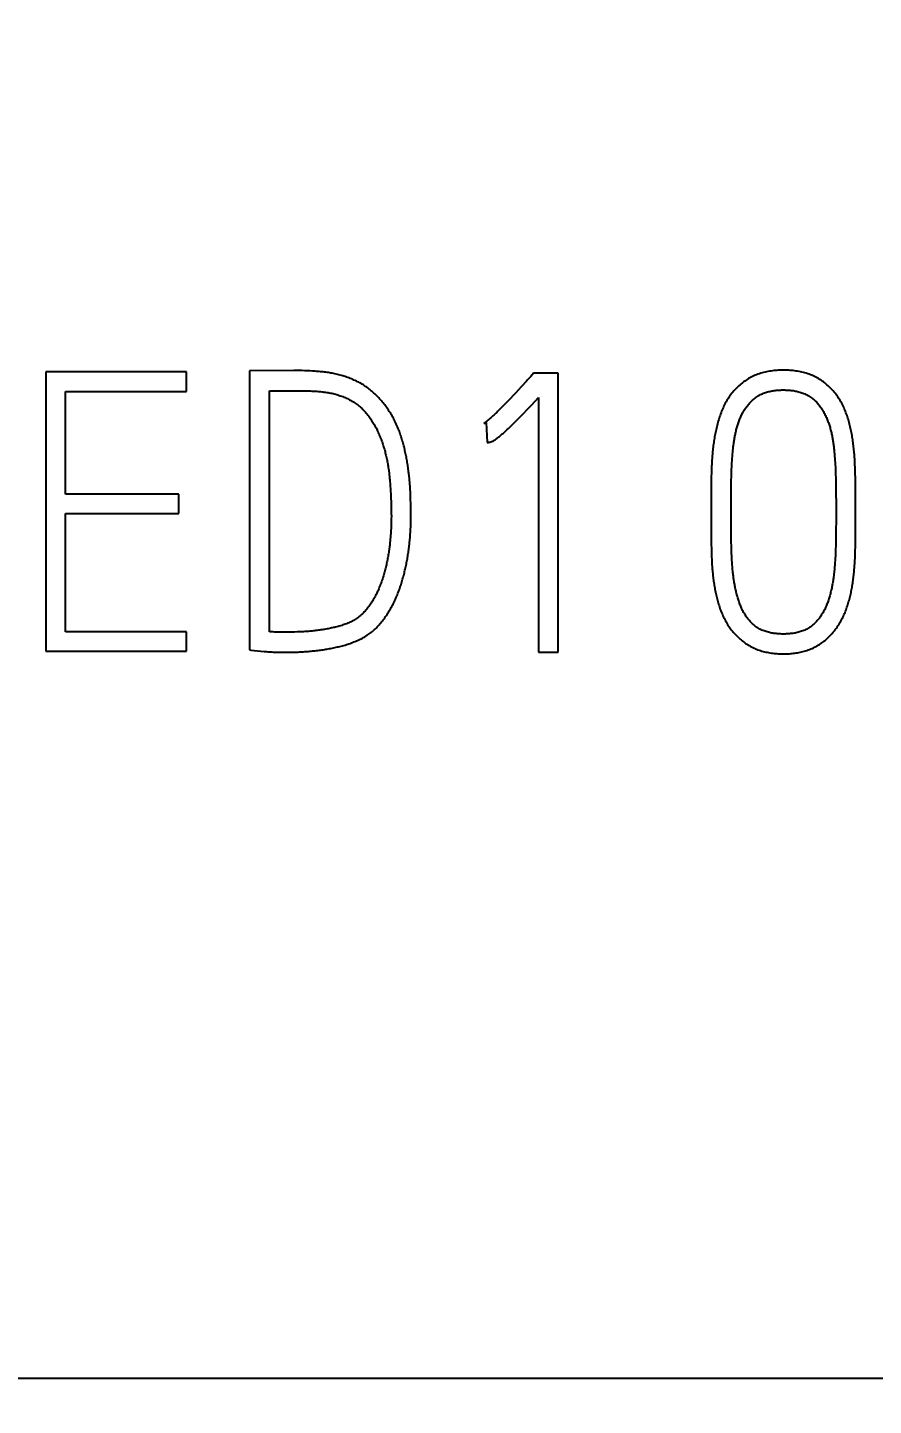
# Model space of a CAD drawing. Extents: x 0 to 420, y 0 to 297.
# Drawn here: x 126.87 to 131.7, y 170.26 to 178.13 of the extents above; entities that cross this region are included whole.
import ezdxf
from ezdxf.enums import TextEntityAlignment as Align

# ---------------------------------------------------------------- set-up
doc = ezdxf.new("R2010")
doc.units = 0
doc.header["$LTSCALE"] = 23.1
for name, color, linetype in [('10000_FRONT', 7, 'CONTINUOUS'), ('10100_DIM_FRONT', 7, 'CONTINUOUS'), ('10500_FRONT_LABELING', 7, 'CONTINUOUS')]:
    doc.layers.add(name, color=color, linetype=linetype)
doc.dimstyles.get("Standard").update_dxf_attribs({"dimtxt": 2.5, "dimasz": 2.5, "dimexe": 1.25, "dimexo": 0.625, "dimtad": 1, "dimcen": 2.5, "dimazin": 3, "dimtfac": 1, "dimtmove": 0, "dimatfit": 3})

# ---------------------------------------------------------------- blocks, each defined once
blk = doc.blocks.new('*D0')
at = {"layer": '10100_DIM_FRONT', "linetype": 'CONTINUOUS'}
for p, q in [((147.4005, 192.5601), (147.4005, 130.0621)), ((103.9005, 151.5111), (103.9005, 130.0621)), ((103.9005, 132.0621), (125.6505, 132.0621)), ((147.4005, 132.0621), (125.6505, 132.0621))]:
    blk.add_line(p, q, dxfattribs=at)
for points in [[(107.4005, 132.5621), (103.9005, 132.0621), (107.4005, 131.5621)], [(143.9005, 131.5621), (147.4005, 132.0621), (143.9005, 132.5621)]]:
    blk.add_solid(points, dxfattribs=at)
blk.add_text('43,5', height=3.5, dxfattribs=at).set_placement((121.6172, 132.9371), (131.3672, 132.9371), align=Align.FIT)
blk = doc.blocks.new('*D1')
at = {"layer": '10100_DIM_FRONT', "linetype": 'CONTINUOUS'}
for p, q in [((111.900486, 192.560113), (111.900486, 137.865388)), ((147.400486, 192.560113), (147.400486, 137.865388)), ((111.900486, 139.865388), (129.650486, 139.865388)), ((147.400486, 139.865388), (129.650486, 139.865388))]:
    blk.add_line(p, q, dxfattribs=at)
for points in [[(115.400486, 140.365388), (111.900486, 139.865388), (115.400486, 139.365388)], [(143.900486, 139.365388), (147.400486, 139.865388), (143.900486, 140.365388)]]:
    blk.add_solid(points, dxfattribs=at)
blk.add_text('35,5', height=3.5, dxfattribs=at).set_placement((125.819828, 140.740388), (135.319828, 140.740388), align=Align.FIT)

msp = doc.modelspace()

# ---------------------------------------------------------------- linework, layer by layer
at = {"layer": '10000_FRONT', "color": 7, "linetype": 'CONTINUOUS'}
msp.add_line((111.9005, 170.4137), (147.4005, 170.4137), dxfattribs=at)
at = {"layer": '10500_FRONT_LABELING', "color": 7, "linetype": 'CONTINUOUS'}
for p, q in [((126.9786, 176.1611), (126.9786, 174.5656)), ((127.7817, 176.1611), (126.9786, 176.1611)), ((127.7817, 176.0479), (127.7817, 176.1611)), ((128.1418, 176.1656), (128.1418, 174.5722)), ((128.441, 176.167), (128.4258, 176.1674)), ((128.4561, 176.1665), (128.441, 176.167)), ((128.4713, 176.1659), (128.4561, 176.1665)), ((128.4864, 176.1651), (128.4713, 176.1659)), ((129.7635, 176.1522), (129.7479, 176.1345)), ((129.9045, 176.1522), (129.7635, 176.1522)), ((129.9045, 174.5589), (129.9045, 176.1522)), ((127.0905, 175.4621), (127.0905, 176.0479)), ((127.0905, 176.0479), (127.7817, 176.0479)), ((128.2559, 174.6765), (128.2559, 176.0524)), ((129.6313, 176.0087), (129.6159, 175.9925)), ((129.6467, 176.025), (129.6313, 176.0087)), ((129.662, 176.0413), (129.6467, 176.025)), ((129.6773, 176.0576), (129.662, 176.0413)), ((129.6925, 176.074), (129.6773, 176.0576)), ((129.7529, 175.9725), (129.7926, 176.0146)), ((129.7926, 176.0146), (129.7926, 174.5589)), ((129.59, 175.9657), (129.5795, 175.9551)), ((129.6004, 175.9764), (129.59, 175.9657)), ((129.6159, 175.9925), (129.6004, 175.9764)), ((129.691, 175.9079), (129.7057, 175.923)), ((129.7057, 175.923), (129.7276, 175.9458)), ((129.7276, 175.9458), (129.7529, 175.9725)), ((129.4795, 175.866), (129.4929, 175.8704)), ((129.4929, 175.8704), (129.4996, 175.7572)), ((129.6201, 175.8374), (129.6277, 175.8447)), ((129.6277, 175.8447), (129.6352, 175.852)), ((129.6352, 175.852), (129.6428, 175.8594)), ((129.6428, 175.8594), (129.654, 175.8705)), ((129.654, 175.8705), (129.6652, 175.8816)), ((129.6652, 175.8816), (129.6763, 175.8929)), ((129.6763, 175.8929), (129.691, 175.9079)), ((129.6124, 175.8302), (129.6201, 175.8374)), ((130.8986, 175.6773), (130.8997, 175.6895)), ((130.8997, 175.6895), (130.9008, 175.7017)), ((131.4792, 175.7153), (131.4805, 175.7031)), ((131.4805, 175.7031), (131.4816, 175.6908)), ((131.4816, 175.6908), (131.4826, 175.6786)), ((130.8938, 175.5916), (130.8943, 175.6039)), ((130.8943, 175.6039), (130.8948, 175.6161)), ((130.8948, 175.6161), (130.8954, 175.6284)), ((130.8954, 175.6284), (130.8961, 175.6406)), ((130.8961, 175.6406), (130.8968, 175.6528)), ((130.8968, 175.6528), (130.8977, 175.665)), ((130.8977, 175.665), (130.8986, 175.6773)), ((131.4826, 175.6786), (131.4836, 175.6664)), ((131.4836, 175.6664), (131.4844, 175.6541)), ((131.4844, 175.6541), (131.4852, 175.6419)), ((131.4852, 175.6419), (131.4859, 175.6296)), ((131.4859, 175.6296), (131.4865, 175.6173)), ((131.4865, 175.6173), (131.4871, 175.605)), ((131.4871, 175.605), (131.4875, 175.5927)), ((131.5993, 175.6136), (131.5987, 175.6303)), ((131.5999, 175.5969), (131.5993, 175.6136)), ((128.9432, 175.5358), (128.9444, 175.5215)), ((130.7781, 175.5386), (130.7773, 175.4716)), ((130.7785, 175.5637), (130.7781, 175.5386)), ((130.7788, 175.5804), (130.7785, 175.5637)), ((130.7793, 175.5972), (130.7788, 175.5804)), ((130.8921, 175.5182), (130.8925, 175.5427)), ((130.8925, 175.5427), (130.8929, 175.561)), ((130.8929, 175.561), (130.8934, 175.5794)), ((130.8934, 175.5794), (130.8938, 175.5916)), ((131.4875, 175.5927), (131.4881, 175.5743)), ((131.4881, 175.5743), (131.4886, 175.5558)), ((131.4886, 175.5558), (131.489, 175.5373)), ((131.489, 175.5373), (131.4894, 175.5127)), ((131.6003, 175.5802), (131.5999, 175.5969)), ((131.6008, 175.5552), (131.6003, 175.5802)), ((131.6014, 175.5133), (131.6008, 175.5552)), ((127.7392, 175.4621), (127.0905, 175.4621)), ((127.7392, 175.3511), (127.7392, 175.4621)), ((128.9444, 175.5215), (128.9454, 175.5073)), ((128.9454, 175.5073), (128.9463, 175.493)), ((128.9463, 175.493), (128.9471, 175.4787)), ((128.9471, 175.4787), (128.9479, 175.4645)), ((128.9479, 175.4645), (128.9486, 175.4502)), ((128.9486, 175.4502), (128.9492, 175.4359)), ((129.0609, 175.4623), (129.0602, 175.4774)), ((129.0614, 175.4472), (129.0609, 175.4623)), ((129.0619, 175.432), (129.0614, 175.4472)), ((130.7773, 175.4716), (130.777, 175.4214)), ((130.8911, 175.4324), (130.8913, 175.4569)), ((130.8913, 175.4569), (130.8917, 175.4875)), ((130.8917, 175.4875), (130.8921, 175.5182)), ((131.4894, 175.5127), (131.4898, 175.4819)), ((131.4898, 175.4819), (131.4901, 175.4511)), ((131.4901, 175.4511), (131.4903, 175.4265)), ((131.602, 175.4548), (131.6014, 175.5133)), ((131.6022, 175.4046), (131.602, 175.4548)), ((128.9492, 175.4359), (128.9498, 175.4216)), ((128.9498, 175.4216), (128.9503, 175.4073)), ((128.9503, 175.4073), (128.9507, 175.3929)), ((128.9507, 175.3929), (128.9511, 175.3786)), ((128.9511, 175.3786), (128.9513, 175.3643)), ((129.0624, 175.4093), (129.0619, 175.432)), ((129.063, 175.379), (129.0624, 175.4093)), ((129.0632, 175.3638), (129.063, 175.379)), ((130.777, 175.4214), (130.7769, 175.3467)), ((130.8909, 175.3711), (130.891, 175.4017)), ((130.891, 175.3211), (130.8909, 175.3711)), ((130.891, 175.4017), (130.8911, 175.4324)), ((131.4903, 175.4265), (131.4904, 175.3957)), ((131.4904, 175.3957), (131.4904, 175.3467)), ((131.6023, 175.3711), (131.6022, 175.4046)), ((131.6022, 175.2995), (131.6023, 175.3711)), ((127.0905, 174.6765), (127.0905, 175.3511)), ((127.0905, 175.3511), (127.7392, 175.3511)), ((128.9513, 175.3643), (128.9515, 175.3499)), ((128.9515, 175.3499), (128.9516, 175.3356)), ((129.0634, 175.3486), (129.0632, 175.3638)), ((130.7769, 175.3467), (130.777, 175.292)), ((130.777, 175.292), (130.7774, 175.2373)), ((130.8911, 175.2955), (130.891, 175.3211)), ((130.8913, 175.2698), (130.8911, 175.2955)), ((131.4903, 175.2954), (131.4901, 175.2698)), ((131.4904, 175.3211), (131.4903, 175.2954)), ((131.4904, 175.3467), (131.4904, 175.3211)), ((131.6018, 175.2445), (131.6022, 175.2995)), ((130.7774, 175.2373), (130.7782, 175.1748)), ((130.8915, 175.2442), (130.8913, 175.2698)), ((130.892, 175.2122), (130.8915, 175.2442)), ((130.8924, 175.1866), (130.892, 175.2122)), ((131.4894, 175.2121), (131.489, 175.1865)), ((131.4898, 175.2442), (131.4894, 175.2121)), ((131.4901, 175.2698), (131.4898, 175.2442)), ((131.6011, 175.1817), (131.6018, 175.2445)), ((130.7782, 175.1748), (130.7786, 175.1514)), ((130.7786, 175.1514), (130.7789, 175.1358)), ((130.7789, 175.1358), (130.7793, 175.1202)), ((130.8928, 175.1674), (130.8924, 175.1866)), ((130.8933, 175.1482), (130.8928, 175.1674)), ((130.8937, 175.1354), (130.8933, 175.1482)), ((130.8941, 175.1226), (130.8937, 175.1354)), ((131.4877, 175.1352), (131.4872, 175.1224)), ((131.4881, 175.148), (131.4877, 175.1352)), ((131.4886, 175.1673), (131.4881, 175.148)), ((131.489, 175.1865), (131.4886, 175.1673)), ((131.6, 175.1267), (131.6004, 175.1424)), ((131.6004, 175.1424), (131.6007, 175.1581)), ((131.6007, 175.1581), (131.6011, 175.1817)), ((130.7793, 175.1202), (130.7799, 175.1046)), ((130.7799, 175.1046), (130.7805, 175.089)), ((130.8947, 175.1098), (130.8941, 175.1226)), ((130.8953, 175.097), (130.8947, 175.1098)), ((130.8961, 175.0843), (130.8953, 175.097)), ((130.8969, 175.0715), (130.8961, 175.0843)), ((130.8979, 175.0588), (130.8969, 175.0715)), ((130.8989, 175.0461), (130.8979, 175.0588)), ((131.4835, 175.0585), (131.4824, 175.0458)), ((131.4844, 175.0713), (131.4835, 175.0585)), ((131.4853, 175.084), (131.4844, 175.0713)), ((131.486, 175.0968), (131.4853, 175.084)), ((131.4867, 175.1096), (131.486, 175.0968)), ((131.4872, 175.1224), (131.4867, 175.1096)), ((131.5995, 175.111), (131.6, 175.1267)), ((130.9001, 175.0334), (130.8989, 175.0461)), ((130.9014, 175.0207), (130.9001, 175.0334)), ((131.4824, 175.0458), (131.4812, 175.033)), ((127.7817, 174.6765), (127.0905, 174.6765)), ((127.7817, 174.5656), (127.7817, 174.6765)), ((128.3493, 174.6743), (128.3277, 174.6743)), ((128.3709, 174.6743), (128.3493, 174.6743)), ((128.3852, 174.6745), (128.3709, 174.6743)), ((128.4284, 174.6756), (128.414, 174.6751)), ((128.4427, 174.6762), (128.4284, 174.6756)), ((126.9786, 174.5656), (127.7817, 174.5656)), ((128.187, 174.5679), (128.2247, 174.5644)), ((128.2247, 174.5644), (128.2397, 174.5631)), ((129.7926, 174.5589), (129.9045, 174.5589))]:
    msp.add_line(p, q, dxfattribs=at)
for points in [[(128.4258, 176.1674), (128.4182, 176.1676), (128.4107, 176.1677), (128.4031, 176.1678), (128.3955, 176.1678), (128.1418, 176.1656)], [(129.0602, 175.4774), (129.0598, 175.485), (129.0594, 175.4925), (129.0589, 175.5001), (129.0584, 175.5076), (129.0579, 175.5151), (129.0573, 175.5226), (129.0566, 175.5302), (129.056, 175.5377), (129.0553, 175.5452), (129.0545, 175.5527), (129.0538, 175.5602), (129.053, 175.5677), (129.0521, 175.5752), (129.0513, 175.5827), (129.0504, 175.5902), (129.0494, 175.5977), (129.0484, 175.6051), (129.0474, 175.6126), (129.0463, 175.6201), (129.0452, 175.6275), (129.044, 175.635), (129.0428, 175.6424), (129.0415, 175.6499), (129.0402, 175.6573), (129.0388, 175.6647), (129.0374, 175.6722), (129.0359, 175.6796), (129.0343, 175.687), (129.0328, 175.6944), (129.0311, 175.7018), (129.0295, 175.7092), (129.0277, 175.7165), (129.026, 175.7239), (129.0242, 175.7313), (129.0223, 175.7387), (129.0204, 175.746), (129.0184, 175.7534), (129.0164, 175.7607), (129.0143, 175.7681), (129.0121, 175.7754), (129.0098, 175.7827), (129.0075, 175.79), (129.0051, 175.7973), (129.0026, 175.8045), (129.0001, 175.8117), (128.9974, 175.8188), (128.9947, 175.826), (128.9919, 175.833), (128.989, 175.8401), (128.986, 175.8471), (128.983, 175.854), (128.9799, 175.8609), (128.9767, 175.8678), (128.9734, 175.8747), (128.97, 175.8815), (128.9666, 175.8882), (128.963, 175.895), (128.9594, 175.9017), (128.9557, 175.9083), (128.9519, 175.9149), (128.9481, 175.9215), (128.9441, 175.928), (128.94, 175.9345), (128.9359, 175.9409), (128.9316, 175.9473), (128.9273, 175.9536), (128.9228, 175.9598), (128.9183, 175.966), (128.9137, 175.9721), (128.909, 175.9781), (128.9042, 175.984), (128.8994, 175.9898), (128.8945, 175.9956), (128.8895, 176.0013), (128.8844, 176.0069), (128.8793, 176.0125), (128.8741, 176.0179), (128.8688, 176.0233), (128.8634, 176.0287), (128.858, 176.0339), (128.8524, 176.0391), (128.8468, 176.0442), (128.8411, 176.0491), (128.8352, 176.054), (128.8293, 176.0588), (128.8233, 176.0635), (128.8172, 176.0681), (128.8109, 176.0726), (128.8046, 176.077), (128.7982, 176.0813), (128.7917, 176.0854), (128.7852, 176.0894), (128.7786, 176.0932), (128.772, 176.0969), (128.7653, 176.1005), (128.7585, 176.104), (128.7517, 176.1074), (128.7448, 176.1106), (128.7379, 176.1137), (128.731, 176.1167), (128.724, 176.1197), (128.7169, 176.1225), (128.7098, 176.1252), (128.7027, 176.1278), (128.6955, 176.1303), (128.6883, 176.1328), (128.681, 176.1351), (128.6737, 176.1374), (128.6664, 176.1396), (128.659, 176.1417), (128.6516, 176.1437), (128.6442, 176.1455), (128.6367, 176.1473), (128.6293, 176.1489), (128.6219, 176.1505), (128.6144, 176.1519), (128.6069, 176.1533), (128.5994, 176.1545), (128.5919, 176.1557), (128.5844, 176.1568), (128.5769, 176.1577), (128.5694, 176.1587), (128.5619, 176.1595), (128.5544, 176.1603), (128.5468, 176.161), (128.5393, 176.1617), (128.5318, 176.1623), (128.5242, 176.1629), (128.5167, 176.1634), (128.5091, 176.1639), (128.5016, 176.1643), (128.4864, 176.1651)], [(131.5987, 175.6303), (131.5983, 175.6387), (131.5978, 175.647), (131.5974, 175.6553), (131.5969, 175.6637), (131.5963, 175.672), (131.5957, 175.6803), (131.5951, 175.6887), (131.5944, 175.697), (131.5936, 175.7053), (131.5928, 175.7136), (131.592, 175.7219), (131.5911, 175.7302), (131.5902, 175.7385), (131.5892, 175.7468), (131.5881, 175.7551), (131.587, 175.7634), (131.5859, 175.7717), (131.5846, 175.7799), (131.5833, 175.7882), (131.582, 175.7965), (131.5805, 175.8047), (131.579, 175.813), (131.5774, 175.8212), (131.5757, 175.8295), (131.5739, 175.8377), (131.572, 175.8459), (131.57, 175.8541), (131.5679, 175.8623), (131.5657, 175.8706), (131.5633, 175.8787), (131.5609, 175.8869), (131.5584, 175.895), (131.5558, 175.9031), (131.5531, 175.9112), (131.5503, 175.9192), (131.5473, 175.9271), (131.5443, 175.935), (131.5411, 175.9429), (131.5377, 175.9507), (131.5343, 175.9584), (131.5307, 175.9661), (131.5269, 175.9737), (131.5229, 175.9812), (131.5188, 175.9886), (131.5145, 175.996), (131.5101, 176.0033), (131.5054, 176.0105), (131.5006, 176.0175), (131.4957, 176.0245), (131.4907, 176.0313), (131.4855, 176.038), (131.4802, 176.0445), (131.4747, 176.051), (131.4691, 176.0573), (131.4634, 176.0635), (131.4575, 176.0695), (131.4514, 176.0754), (131.4452, 176.0812), (131.4389, 176.0868), (131.4324, 176.0923), (131.4257, 176.0977), (131.4189, 176.1028), (131.4119, 176.1078), (131.4048, 176.1126), (131.3977, 176.1172), (131.3904, 176.1216), (131.3831, 176.1258), (131.3756, 176.1297), (131.3681, 176.1335), (131.3604, 176.137), (131.3526, 176.1404), (131.3448, 176.1436), (131.3369, 176.1465), (131.3288, 176.1493), (131.3207, 176.1519), (131.3125, 176.1543), (131.3042, 176.1566), (131.2959, 176.1586), (131.2876, 176.1605), (131.2793, 176.1621), (131.2709, 176.1636), (131.2625, 176.1649), (131.2542, 176.1661), (131.2458, 176.1671), (131.2373, 176.1679), (131.2289, 176.1686), (131.2205, 176.1692), (131.212, 176.1696), (131.2035, 176.1698), (131.1951, 176.17), (131.1866, 176.17), (131.1781, 176.1698), (131.1695, 176.1696), (131.161, 176.1692), (131.1525, 176.1686), (131.144, 176.1679), (131.1355, 176.1671), (131.1271, 176.1661), (131.1187, 176.1649), (131.1103, 176.1636), (131.102, 176.1621), (131.0937, 176.1604), (131.0855, 176.1586), (131.0773, 176.1566), (131.0691, 176.1544), (131.0609, 176.152), (131.0528, 176.1494), (131.0448, 176.1466), (131.0368, 176.1436), (131.0288, 176.1404), (131.021, 176.137), (131.0133, 176.1335), (131.0057, 176.1297), (130.9982, 176.1257), (130.9908, 176.1215), (130.9836, 176.1172), (130.9765, 176.1126), (130.9695, 176.1079), (130.9626, 176.1029), (130.9558, 176.0978), (130.9492, 176.0925), (130.9426, 176.087), (130.9362, 176.0813), (130.93, 176.0755), (130.9239, 176.0695), (130.918, 176.0634), (130.9122, 176.0572), (130.9066, 176.0509), (130.9011, 176.0444), (130.8958, 176.0378), (130.8906, 176.0311), (130.8855, 176.0243), (130.8806, 176.0173), (130.8758, 176.0103), (130.8712, 176.0031), (130.8667, 175.9958), (130.8624, 175.9885), (130.8583, 175.981), (130.8544, 175.9735), (130.8507, 175.9659), (130.8471, 175.9583), (130.8436, 175.9506), (130.8403, 175.9429), (130.8371, 175.9351), (130.8341, 175.9272), (130.8311, 175.9193), (130.8283, 175.9114), (130.8256, 175.9034), (130.8229, 175.8954), (130.8204, 175.8873), (130.818, 175.8792), (130.8156, 175.8711), (130.8134, 175.8629), (130.8112, 175.8547), (130.8091, 175.8465), (130.8071, 175.8383), (130.8052, 175.83), (130.8034, 175.8218), (130.8017, 175.8135), (130.8001, 175.8052), (130.7985, 175.797), (130.7971, 175.7887), (130.7957, 175.7804), (130.7943, 175.7721), (130.7931, 175.7638), (130.7919, 175.7555), (130.7908, 175.7472), (130.7897, 175.7389)], [(129.7379, 176.1234), (129.7278, 176.1124), (129.7228, 176.1069), (129.6925, 176.074)], [(129.7479, 176.1345), (129.7429, 176.1289), (129.7379, 176.1234)], [(128.2559, 176.0524), (128.4398, 176.0524), (128.447, 176.0523), (128.4542, 176.0522), (128.4614, 176.0521), (128.4686, 176.0519), (128.4758, 176.0516), (128.483, 176.0514), (128.4902, 176.0511), (128.4974, 176.0507), (128.5045, 176.0504), (128.5117, 176.0499), (128.5189, 176.0495), (128.5261, 176.049), (128.5332, 176.0484), (128.5404, 176.0478), (128.5475, 176.0472), (128.5547, 176.0465), (128.5618, 176.0457), (128.5689, 176.0448), (128.576, 176.0439), (128.5831, 176.0428), (128.5902, 176.0417), (128.5973, 176.0405), (128.6044, 176.0391), (128.6114, 176.0376), (128.6185, 176.036), (128.6255, 176.0343), (128.6325, 176.0324), (128.6395, 176.0304), (128.6465, 176.0282), (128.6534, 176.026), (128.6603, 176.0236), (128.6671, 176.0211), (128.6739, 176.0186), (128.6806, 176.0159), (128.6873, 176.0131), (128.6939, 176.0102), (128.7005, 176.0072), (128.707, 176.004), (128.7134, 176.0007), (128.7198, 175.9973), (128.7261, 175.9937), (128.7323, 175.99), (128.7385, 175.9862), (128.7446, 175.9822), (128.7506, 175.978), (128.7565, 175.9737), (128.7623, 175.9693), (128.7679, 175.9648), (128.7735, 175.9601), (128.7788, 175.9553), (128.7841, 175.9504), (128.7893, 175.9454), (128.7943, 175.9403), (128.7992, 175.935), (128.804, 175.9297), (128.8087, 175.9242), (128.8133, 175.9187), (128.8178, 175.913), (128.8222, 175.9072), (128.8265, 175.9014), (128.8307, 175.8955), (128.8349, 175.8895), (128.8389, 175.8834), (128.8428, 175.8773), (128.8466, 175.8712), (128.8504, 175.865), (128.854, 175.8588), (128.8576, 175.8525), (128.8611, 175.8462), (128.8645, 175.8398), (128.8678, 175.8335), (128.871, 175.827), (128.8741, 175.8206), (128.8772, 175.8141), (128.8802, 175.8075), (128.883, 175.8009), (128.8858, 175.7943), (128.8885, 175.7876), (128.8912, 175.7809), (128.8937, 175.7742), (128.8962, 175.7674), (128.8986, 175.7606), (128.9009, 175.7537), (128.9032, 175.7468), (128.9054, 175.7399), (128.9075, 175.733), (128.9096, 175.726), (128.9116, 175.7191), (128.9135, 175.7121), (128.9154, 175.7051), (128.9172, 175.6981), (128.9189, 175.6911), (128.9206, 175.6841), (128.9222, 175.6771), (128.9238, 175.6701), (128.9253, 175.6631), (128.9268, 175.6561), (128.9282, 175.6491), (128.9295, 175.642), (128.9308, 175.635), (128.932, 175.6279), (128.9332, 175.6209), (128.9343, 175.6138), (128.9354, 175.6067), (128.9364, 175.5997), (128.9373, 175.5926), (128.9382, 175.5855), (128.939, 175.5784), (128.9398, 175.5713), (128.9406, 175.5642), (128.9413, 175.5571), (128.942, 175.55), (128.9426, 175.5429), (128.9432, 175.5358)], [(130.9008, 175.7017), (130.902, 175.7139), (130.9026, 175.72), (130.9033, 175.7261), (130.904, 175.7322), (130.9048, 175.7383), (130.9055, 175.7444), (130.9064, 175.7505), (130.9072, 175.7566), (130.9081, 175.7627), (130.909, 175.7687), (130.91, 175.7748), (130.911, 175.7808), (130.9121, 175.7868), (130.9132, 175.7928), (130.9144, 175.7988), (130.9156, 175.8048), (130.9169, 175.8107), (130.9183, 175.8167), (130.9197, 175.8226), (130.9211, 175.8285), (130.9227, 175.8344), (130.9242, 175.8403), (130.9259, 175.8461), (130.9276, 175.852), (130.9293, 175.8578), (130.9312, 175.8636), (130.9331, 175.8694), (130.9351, 175.8752), (130.9371, 175.8809), (130.9393, 175.8866), (130.9415, 175.8923), (130.9439, 175.898), (130.9463, 175.9036), (130.9489, 175.9092), (130.9516, 175.9148), (130.9544, 175.9203), (130.9573, 175.9258), (130.9603, 175.9312), (130.9635, 175.9366), (130.9667, 175.9419), (130.9701, 175.947), (130.9735, 175.9522), (130.9771, 175.9572), (130.9807, 175.9622), (130.9845, 175.967), (130.9884, 175.9719), (130.9924, 175.9766), (130.9965, 175.9812), (131.0007, 175.9858), (131.005, 175.9902), (131.0095, 175.9946), (131.014, 175.9988), (131.0186, 176.0029), (131.0233, 176.0068), (131.0282, 176.0106), (131.0331, 176.0142), (131.0381, 176.0177), (131.0433, 176.0211), (131.0485, 176.0243), (131.0539, 176.0273), (131.0593, 176.0302), (131.0649, 176.0329), (131.0706, 176.0354), (131.0764, 176.0378), (131.0822, 176.04), (131.0881, 176.042), (131.094, 176.0439), (131.0999, 176.0456), (131.1059, 176.0472), (131.1118, 176.0486), (131.1179, 176.0499), (131.1239, 176.0511), (131.13, 176.0522), (131.1361, 176.0531), (131.1423, 176.0539), (131.1484, 176.0547), (131.1546, 176.0553), (131.1608, 176.0558), (131.167, 176.0562), (131.1732, 176.0565), (131.1794, 176.0567), (131.1856, 176.0568), (131.1917, 176.0568), (131.1979, 176.0568), (131.204, 176.0566), (131.2102, 176.0564), (131.2163, 176.056), (131.2224, 176.0556), (131.2285, 176.055), (131.2347, 176.0544), (131.2408, 176.0536), (131.2468, 176.0528), (131.2529, 176.0518), (131.259, 176.0506), (131.2651, 176.0494), (131.2711, 176.048), (131.2771, 176.0465), (131.2832, 176.0448), (131.2891, 176.043), (131.2951, 176.041), (131.3009, 176.0389), (131.3067, 176.0366), (131.3124, 176.0342), (131.318, 176.0316), (131.3236, 176.0289), (131.3291, 176.026), (131.3345, 176.0229), (131.3398, 176.0197), (131.345, 176.0163), (131.3502, 176.0127), (131.3552, 176.009), (131.3601, 176.0051), (131.3648, 176.0011), (131.3694, 175.997), (131.3739, 175.9927), (131.3782, 175.9883), (131.3824, 175.9837), (131.3864, 175.979), (131.3904, 175.9742), (131.3942, 175.9693), (131.3979, 175.9644), (131.4016, 175.9593), (131.4052, 175.9542), (131.4086, 175.949), (131.412, 175.9438), (131.4152, 175.9386), (131.4184, 175.9332), (131.4214, 175.9279), (131.4244, 175.9224), (131.4272, 175.917), (131.43, 175.9115), (131.4326, 175.9059), (131.4352, 175.9003), (131.4377, 175.8946), (131.44, 175.8889), (131.4423, 175.8831), (131.4445, 175.8773), (131.4467, 175.8715), (131.4487, 175.8656), (131.4507, 175.8597), (131.4526, 175.8538), (131.4544, 175.8479), (131.4562, 175.8419), (131.4579, 175.836)], [(129.5795, 175.9551), (129.569, 175.9445), (129.5637, 175.9393), (129.5584, 175.9341), (129.553, 175.9289), (129.5476, 175.9237), (129.5422, 175.9186), (129.5368, 175.9135), (129.5313, 175.9085), (129.5258, 175.9035), (129.5202, 175.8986), (129.5146, 175.8937), (129.5089, 175.8888), (129.5033, 175.884), (129.4975, 175.8792), (129.4917, 175.8746), (129.4857, 175.8702), (129.4826, 175.868), (129.4795, 175.866)], [(129.4996, 175.7572), (129.5023, 175.7573), (129.5049, 175.7576), (129.5075, 175.7579), (129.5101, 175.7584), (129.5153, 175.7595), (129.5179, 175.7601), (129.5204, 175.7608), (129.523, 175.7616), (129.5255, 175.7626), (129.5279, 175.7636), (129.5303, 175.7647), (129.535, 175.7672), (129.5395, 175.7699), (129.5439, 175.7727), (129.5482, 175.7757), (129.5525, 175.7788), (129.5567, 175.782), (129.5609, 175.7852), (129.5651, 175.7885), (129.5692, 175.7918), (129.5732, 175.7952), (129.5772, 175.7986), (129.5812, 175.802), (129.5852, 175.8054), (129.5892, 175.8089), (129.5931, 175.8124), (129.597, 175.8159), (129.6009, 175.8195), (129.6047, 175.823), (129.6124, 175.8302)], [(131.4579, 175.836), (131.4595, 175.83), (131.461, 175.8241), (131.4625, 175.8181), (131.4639, 175.8121), (131.4653, 175.8061), (131.4666, 175.8001), (131.4678, 175.7941), (131.469, 175.788), (131.4701, 175.782), (131.4711, 175.776), (131.4721, 175.7699), (131.4731, 175.7639), (131.474, 175.7578), (131.4748, 175.7518), (131.4757, 175.7457), (131.4764, 175.7396), (131.4772, 175.7335), (131.4779, 175.7274), (131.4786, 175.7214), (131.4792, 175.7153)], [(130.7897, 175.7389), (130.7887, 175.7306), (130.7877, 175.7223), (130.7868, 175.714), (130.7859, 175.7057), (130.7851, 175.6973), (130.7844, 175.689), (130.7837, 175.6807), (130.783, 175.6723), (130.7824, 175.664), (130.7819, 175.6557), (130.7814, 175.6473), (130.7809, 175.639), (130.7805, 175.6306), (130.7802, 175.6223), (130.7798, 175.6139), (130.7793, 175.5972)], [(128.3299, 174.559), (128.3374, 174.559), (128.3449, 174.5589), (128.3524, 174.5589), (128.3599, 174.5589), (128.3674, 174.559), (128.3749, 174.5591), (128.3823, 174.5592), (128.3898, 174.5594), (128.3973, 174.5596), (128.4048, 174.5599), (128.4123, 174.5601), (128.4198, 174.5605), (128.4272, 174.5608), (128.4347, 174.5612), (128.4422, 174.5616), (128.4497, 174.5621), (128.4571, 174.5626), (128.4646, 174.5631), (128.4721, 174.5637), (128.4795, 174.5643), (128.487, 174.565), (128.4945, 174.5657), (128.5019, 174.5664), (128.5094, 174.5672), (128.5169, 174.568), (128.5243, 174.5689), (128.5318, 174.5698), (128.5392, 174.5707), (128.5467, 174.5717), (128.5541, 174.5728), (128.5615, 174.5739), (128.569, 174.575), (128.5764, 174.5762), (128.5839, 174.5774), (128.5913, 174.5787), (128.5987, 174.5801), (128.6062, 174.5814), (128.6136, 174.5829), (128.621, 174.5844), (128.6284, 174.5859), (128.6358, 174.5875), (128.6433, 174.5892), (128.6507, 174.5909), (128.6581, 174.5926), (128.6655, 174.5945), (128.6729, 174.5964), (128.6803, 174.5984), (128.6877, 174.6005), (128.695, 174.6026), (128.7023, 174.6049), (128.7096, 174.6073), (128.7168, 174.6098), (128.7239, 174.6123), (128.7311, 174.615), (128.7381, 174.6178), (128.7452, 174.6207), (128.7522, 174.6237), (128.7591, 174.6268), (128.766, 174.63), (128.7729, 174.6333), (128.7796, 174.6367), (128.7864, 174.6402), (128.7931, 174.6439), (128.7997, 174.6477), (128.8063, 174.6517), (128.8128, 174.6558), (128.8192, 174.66), (128.8254, 174.6644), (128.8316, 174.6689), (128.8376, 174.6736), (128.8435, 174.6784), (128.8493, 174.6832), (128.855, 174.6882), (128.8605, 174.6934), (128.866, 174.6986), (128.8713, 174.7039), (128.8765, 174.7094), (128.8816, 174.7149), (128.8866, 174.7206), (128.8915, 174.7264), (128.8963, 174.7322), (128.9011, 174.7381), (128.9057, 174.7442), (128.9102, 174.7503), (128.9147, 174.7565), (128.9191, 174.7627), (128.9233, 174.7691), (128.9275, 174.7754), (128.9316, 174.7819), (128.9357, 174.7883), (128.9396, 174.7948), (128.9434, 174.8013), (128.9472, 174.8079), (128.9509, 174.8145), (128.9545, 174.8212), (128.9581, 174.8278), (128.9615, 174.8345), (128.9649, 174.8413), (128.9682, 174.8481), (128.9715, 174.8549), (128.9746, 174.8618), (128.9777, 174.8687), (128.9807, 174.8756), (128.9836, 174.8826), (128.9865, 174.8896), (128.9893, 174.8966), (128.992, 174.9037), (128.9946, 174.9108), (128.9972, 174.9179), (128.9998, 174.9251), (129.0022, 174.9322), (129.0047, 174.9394), (129.007, 174.9467), (129.0093, 174.9539), (129.0116, 174.9612), (129.0138, 174.9685), (129.0159, 174.9758), (129.018, 174.9831), (129.02, 174.9904), (129.022, 174.9977), (129.0239, 175.0051), (129.0258, 175.0124), (129.0276, 175.0197), (129.0294, 175.0271), (129.0311, 175.0344), (129.0328, 175.0418), (129.0344, 175.0492), (129.0359, 175.0565), (129.0374, 175.0639), (129.0389, 175.0713), (129.0403, 175.0787), (129.0416, 175.0861), (129.0429, 175.0935), (129.0442, 175.1009), (129.0454, 175.1084), (129.0466, 175.1158), (129.0477, 175.1232), (129.0488, 175.1307), (129.0498, 175.1381), (129.0508, 175.1456), (129.0518, 175.153), (129.0527, 175.1605), (129.0536, 175.1679), (129.0544, 175.1754), (129.0552, 175.1829), (129.056, 175.1904), (129.0567, 175.1978), (129.0574, 175.2053), (129.0581, 175.2128), (129.0587, 175.2203), (129.0593, 175.2278), (129.0599, 175.2353), (129.0604, 175.2429), (129.0609, 175.2504), (129.0613, 175.2579), (129.0617, 175.2654), (129.062, 175.273), (129.0623, 175.2805), (129.0626, 175.2881), (129.0628, 175.2956), (129.063, 175.3032), (129.0632, 175.3107), (129.0633, 175.3183), (129.0634, 175.3259), (129.0634, 175.3334), (129.0634, 175.3486)], [(128.9516, 175.3356), (128.9515, 175.3212), (128.9514, 175.314), (128.9513, 175.3069), (128.9512, 175.2997), (128.951, 175.2925), (128.9508, 175.2854), (128.9505, 175.2782), (128.9503, 175.271), (128.9499, 175.2639), (128.9496, 175.2568), (128.9491, 175.2496), (128.9487, 175.2425), (128.9482, 175.2354), (128.9477, 175.2282), (128.9471, 175.2211), (128.9465, 175.214), (128.9458, 175.2069), (128.9452, 175.1998), (128.9445, 175.1927), (128.9437, 175.1856), (128.9429, 175.1785), (128.9421, 175.1715), (128.9412, 175.1644), (128.9403, 175.1573), (128.9394, 175.1502), (128.9384, 175.1432), (128.9374, 175.1361), (128.9363, 175.1291), (128.9352, 175.122), (128.934, 175.115), (128.9328, 175.1079), (128.9316, 175.1009), (128.9303, 175.0939), (128.929, 175.0869), (128.9276, 175.0799), (128.9261, 175.0729), (128.9246, 175.0659), (128.9231, 175.0589), (128.9215, 175.0519), (128.9198, 175.0449), (128.9181, 175.0379), (128.9164, 175.031), (128.9146, 175.024), (128.9127, 175.0171), (128.9108, 175.0101), (128.9088, 175.0032), (128.9068, 174.9963), (128.9047, 174.9894), (128.9025, 174.9825), (128.9003, 174.9757), (128.8981, 174.9689), (128.8958, 174.9621), (128.8934, 174.9553), (128.8909, 174.9486), (128.8884, 174.9419)], [(130.7805, 175.089), (130.7809, 175.0812), (130.7813, 175.0734), (130.7818, 175.0656), (130.7823, 175.0579), (130.7828, 175.0501), (130.7834, 175.0423), (130.7841, 175.0346), (130.7847, 175.0268), (130.7855, 175.019), (130.7862, 175.0113), (130.787, 175.0035), (130.7879, 174.9958), (130.7888, 174.988), (130.7898, 174.9803), (130.7908, 174.9726), (130.7918, 174.9648), (130.7929, 174.9571), (130.7941, 174.9494), (130.7953, 174.9417), (130.7966, 174.934), (130.798, 174.9263), (130.7994, 174.9185), (130.8008, 174.9109), (130.8024, 174.9032), (130.804, 174.8955), (130.8057, 174.8878), (130.8075, 174.8801), (130.8094, 174.8725), (130.8113, 174.8648), (130.8133, 174.8571), (130.8155, 174.8495), (130.8177, 174.8419), (130.8199, 174.8342), (130.8223, 174.8267), (130.8247, 174.8191), (130.8273, 174.8116), (130.8299, 174.8041), (130.8326, 174.7966), (130.8354, 174.7892), (130.8383, 174.7819), (130.8414, 174.7746), (130.8445, 174.7674), (130.8478, 174.7602), (130.8512, 174.753), (130.8548, 174.746), (130.8585, 174.739), (130.8624, 174.732), (130.8664, 174.7252), (130.8706, 174.7184), (130.875, 174.7117), (130.8795, 174.7051), (130.8841, 174.6986), (130.8889, 174.6923), (130.8938, 174.686), (130.8988, 174.6799), (130.9039, 174.6739), (130.9092, 174.668), (130.9145, 174.6622), (130.92, 174.6565), (130.9256, 174.651), (130.9312, 174.6455), (130.937, 174.6401), (130.9429, 174.6348), (130.9489, 174.6296), (130.9551, 174.6246), (130.9613, 174.6196), (130.9677, 174.6148), (130.9742, 174.6101), (130.9807, 174.6056), (130.9874, 174.6013), (130.9942, 174.5972), (131.001, 174.5933), (131.008, 174.5896), (131.015, 174.586), (131.0222, 174.5827), (131.0294, 174.5795), (131.0367, 174.5765), (131.0442, 174.5737), (131.0517, 174.5711), (131.0592, 174.5686), (131.0669, 174.5663), (131.0746, 174.5642), (131.0823, 174.5622), (131.09, 174.5604), (131.0978, 174.5588), (131.1055, 174.5573), (131.1133, 174.556), (131.1211, 174.5548), (131.1289, 174.5537), (131.1368, 174.5528), (131.1446, 174.552), (131.1525, 174.5514), (131.1604, 174.5509), (131.1683, 174.5505), (131.1762, 174.5502), (131.1841, 174.5501), (131.1921, 174.55), (131.2, 174.5501), (131.208, 174.5503), (131.2159, 174.5506), (131.2239, 174.5511), (131.2318, 174.5517), (131.2396, 174.5524), (131.2475, 174.5532), (131.2553, 174.5542), (131.2631, 174.5553), (131.2708, 174.5566), (131.2786, 174.558), (131.2862, 174.5596), (131.2939, 174.5613), (131.3015, 174.5632), (131.3091, 174.5652), (131.3167, 174.5674), (131.3242, 174.5698), (131.3317, 174.5724), (131.3391, 174.5751), (131.3465, 174.5781), (131.3539, 174.5812), (131.3612, 174.5845), (131.3683, 174.588), (131.3754, 174.5917), (131.3823, 174.5955), (131.3891, 174.5995), (131.3958, 174.6037), (131.4024, 174.6081), (131.4088, 174.6126), (131.4152, 174.6173), (131.4214, 174.6222), (131.4276, 174.6272), (131.4336, 174.6323), (131.4396, 174.6376), (131.4454, 174.6431), (131.4512, 174.6486), (131.4567, 174.6543), (131.4622, 174.6601), (131.4675, 174.666), (131.4728, 174.6719), (131.4778, 174.678), (131.4828, 174.6842), (131.4877, 174.6904), (131.4924, 174.6968), (131.497, 174.7033), (131.5015, 174.7098), (131.5058, 174.7165), (131.51, 174.7232), (131.5141, 174.7301), (131.5181, 174.737), (131.5219, 174.744), (131.5255, 174.751), (131.529, 174.7581), (131.5324, 174.7653), (131.5357, 174.7725), (131.5388, 174.7797), (131.5419, 174.787), (131.5448, 174.7943), (131.5476, 174.8016), (131.5503, 174.809), (131.5529, 174.8164), (131.5554, 174.8239), (131.5579, 174.8314), (131.5602, 174.8389), (131.5625, 174.8465), (131.5647, 174.854), (131.5668, 174.8617), (131.5688, 174.8693), (131.5707, 174.877)], [(131.5707, 174.877), (131.5726, 174.8847), (131.5744, 174.8924), (131.5761, 174.9002), (131.5777, 174.9079), (131.5792, 174.9157), (131.5807, 174.9235), (131.582, 174.9312), (131.5834, 174.939), (131.5846, 174.9468), (131.5858, 174.9546), (131.587, 174.9624), (131.588, 174.9702), (131.5891, 174.978), (131.59, 174.9858), (131.591, 174.9936), (131.5919, 175.0014), (131.5927, 175.0092), (131.5935, 175.017), (131.5942, 175.0248), (131.5949, 175.0327), (131.5956, 175.0405), (131.5962, 175.0483), (131.5967, 175.0561), (131.5972, 175.064), (131.5977, 175.0718), (131.5982, 175.0796), (131.5985, 175.0875), (131.5989, 175.0953), (131.5995, 175.111)], [(130.9131, 174.9389), (130.9119, 174.9451), (130.9108, 174.9514), (130.9097, 174.9577), (130.9087, 174.9639), (130.9078, 174.9702), (130.9068, 174.9765), (130.9059, 174.9828), (130.9051, 174.9891), (130.9043, 174.9955), (130.9035, 175.0018), (130.9028, 175.0081), (130.9021, 175.0144), (130.9014, 175.0207)], [(131.4812, 175.033), (131.4799, 175.0203), (131.4793, 175.014), (131.4786, 175.0076), (131.4778, 175.0013), (131.477, 174.995), (131.4762, 174.9886), (131.4753, 174.9823), (131.4745, 174.976), (131.4735, 174.9697), (131.4725, 174.9633), (131.4715, 174.957), (131.4704, 174.9507), (131.4693, 174.9444), (131.4681, 174.9382), (131.4669, 174.9319), (131.4656, 174.9256), (131.4642, 174.9193), (131.4628, 174.9131), (131.4613, 174.9068), (131.4598, 174.9006), (131.4582, 174.8944), (131.4565, 174.8881), (131.4548, 174.8819), (131.453, 174.8758), (131.4512, 174.8696), (131.4493, 174.8635), (131.4473, 174.8574), (131.4453, 174.8513), (131.4432, 174.8453), (131.4409, 174.8392), (131.4387, 174.8332), (131.4363, 174.8273), (131.4338, 174.8214), (131.4312, 174.8155), (131.4286, 174.8097), (131.4258, 174.8039), (131.4228, 174.7981), (131.4198, 174.7924), (131.4166, 174.7868), (131.4134, 174.7812), (131.41, 174.7758), (131.4065, 174.7704), (131.4029, 174.7651), (131.3992, 174.7599), (131.3954, 174.7547), (131.3915, 174.7497), (131.3875, 174.7447), (131.3834, 174.7398), (131.3791, 174.735), (131.3746, 174.7303), (131.3701, 174.7258), (131.3654, 174.7213), (131.3605, 174.717), (131.3556, 174.7129), (131.3505, 174.709), (131.3454, 174.7052), (131.3401, 174.7016), (131.3347, 174.6981), (131.3292, 174.6948), (131.3236, 174.6917), (131.3179, 174.6888), (131.312, 174.686), (131.3061, 174.6834), (131.3001, 174.681), (131.294, 174.6788), (131.2879, 174.6768), (131.2818, 174.6749), (131.2756, 174.6732), (131.2694, 174.6717), (131.2632, 174.6703), (131.2569, 174.669), (131.2506, 174.6679), (131.2442, 174.6669), (131.2378, 174.666), (131.2314, 174.6653), (131.225, 174.6647), (131.2185, 174.6641), (131.2121, 174.6638), (131.2057, 174.6635), (131.1993, 174.6633), (131.1929, 174.6632), (131.1865, 174.6632), (131.1801, 174.6633), (131.1737, 174.6635), (131.1674, 174.6638), (131.161, 174.6642), (131.1546, 174.6647), (131.1483, 174.6654), (131.142, 174.6661), (131.1356, 174.667), (131.1293, 174.668), (131.123, 174.6691), (131.1167, 174.6703), (131.1104, 174.6717), (131.1041, 174.6733), (131.0979, 174.675), (131.0917, 174.6769), (131.0855, 174.6789), (131.0795, 174.6811), (131.0735, 174.6834), (131.0676, 174.686), (131.0618, 174.6887), (131.056, 174.6916), (131.0504, 174.6947), (131.0448, 174.6979), (131.0394, 174.7014), (131.034, 174.705), (131.0288, 174.7089), (131.0236, 174.7129), (131.0187, 174.717), (131.0139, 174.7212), (131.0092, 174.7256), (131.0046, 174.7302), (131.0002, 174.7349), (130.9959, 174.7397), (130.9918, 174.7446), (130.9877, 174.7496), (130.9838, 174.7548), (130.98, 174.76), (130.9762, 174.7653), (130.9727, 174.7707), (130.9692, 174.7761), (130.9659, 174.7816), (130.9627, 174.7871), (130.9596, 174.7928), (130.9567, 174.7985), (130.9539, 174.8042), (130.9512, 174.81), (130.9486, 174.8159), (130.9461, 174.8218), (130.9437, 174.8278), (130.9414, 174.8338), (130.9392, 174.8398), (130.937, 174.8459), (130.935, 174.852), (130.933, 174.8582), (130.9311, 174.8643), (130.9293, 174.8705), (130.9275, 174.8767), (130.9258, 174.8829), (130.9242, 174.8891), (130.9226, 174.8953), (130.9211, 174.9015), (130.9196, 174.9077), (130.9182, 174.9139), (130.9168, 174.9201), (130.9155, 174.9264), (130.9143, 174.9326), (130.9131, 174.9389)], [(128.8884, 174.9419), (128.8857, 174.9352), (128.883, 174.9285), (128.8803, 174.9219), (128.8774, 174.9153), (128.8745, 174.9087), (128.8715, 174.9022), (128.8684, 174.8957), (128.8652, 174.8893), (128.8619, 174.8829), (128.8585, 174.8765), (128.855, 174.8702), (128.8514, 174.8639), (128.8478, 174.8577), (128.8441, 174.8516), (128.8403, 174.8455), (128.8364, 174.8395), (128.8324, 174.8336), (128.8283, 174.8277), (128.8241, 174.822), (128.8198, 174.8163), (128.8154, 174.8106), (128.8109, 174.8051), (128.8063, 174.7997), (128.8016, 174.7943), (128.7967, 174.7891), (128.7917, 174.784), (128.7865, 174.7789), (128.7812, 174.774), (128.7758, 174.7692), (128.7702, 174.7645), (128.7645, 174.76), (128.7587, 174.7557), (128.7528, 174.7515), (128.7469, 174.7476), (128.7408, 174.7438), (128.7346, 174.7401), (128.7284, 174.7367), (128.722, 174.7335), (128.7155, 174.7304), (128.7089, 174.7276), (128.7022, 174.7249), (128.6955, 174.7223), (128.6887, 174.7198), (128.6818, 174.7174), (128.675, 174.7151), (128.6681, 174.7128), (128.6612, 174.7107), (128.6543, 174.7086), (128.6474, 174.7067), (128.6405, 174.7048), (128.6336, 174.703), (128.6266, 174.7013), (128.6196, 174.6997), (128.6127, 174.6981), (128.6057, 174.6966), (128.5987, 174.6952), (128.5917, 174.6938), (128.5847, 174.6924), (128.5777, 174.6911), (128.5706, 174.6899), (128.5636, 174.6887), (128.5565, 174.6875), (128.5495, 174.6865), (128.5424, 174.6854), (128.5354, 174.6844), (128.5283, 174.6835), (128.5212, 174.6826), (128.5141, 174.6818), (128.507, 174.681), (128.4999, 174.6803), (128.4928, 174.6796), (128.4857, 174.679), (128.4785, 174.6784), (128.4714, 174.6778), (128.4642, 174.6774), (128.4571, 174.6769), (128.4499, 174.6765), (128.4427, 174.6762)], [(128.3277, 174.6743), (128.3062, 174.6743), (128.299, 174.6743), (128.2918, 174.6744), (128.2846, 174.6746), (128.2774, 174.6749), (128.2702, 174.6753), (128.2631, 174.6758), (128.2559, 174.6765)], [(128.414, 174.6751), (128.3996, 174.6747), (128.3924, 174.6746), (128.3852, 174.6745)], [(128.1418, 174.5722), (128.1493, 174.5715), (128.187, 174.5679)], [(128.2397, 174.5631), (128.2472, 174.5625), (128.2548, 174.562), (128.2623, 174.5615), (128.2698, 174.561), (128.2773, 174.5606), (128.2848, 174.5603), (128.2923, 174.56), (128.2998, 174.5597), (128.3074, 174.5595), (128.3149, 174.5593), (128.3299, 174.559)]]:
    msp.add_lwpolyline(points, dxfattribs=at)

# ---------------------------------------------------------------- dimensions: what is measured, and where the dimension line sits
at = {"layer": '10100_DIM_FRONT', "linetype": 'CONTINUOUS'}
for base, p1, picture, middle in [((147.4005, 132.0621), (103.9005, 151.5111), '*D0', (126.4922, 134.6871)), ((147.4005, 139.8654), (111.9005, 192.5601), '*D1', (130.5698, 142.4904))]:
    dim = msp.add_linear_dim(base=base, p1=p1, p2=(147.4005, 192.5601), dimstyle='Standard', dxfattribs=at)
    dim.commit()
    dim.dimension.update_dxf_attribs({"geometry": picture, "text_midpoint": middle, "dimtype": 128})

doc.saveas('drawing.dxf')
